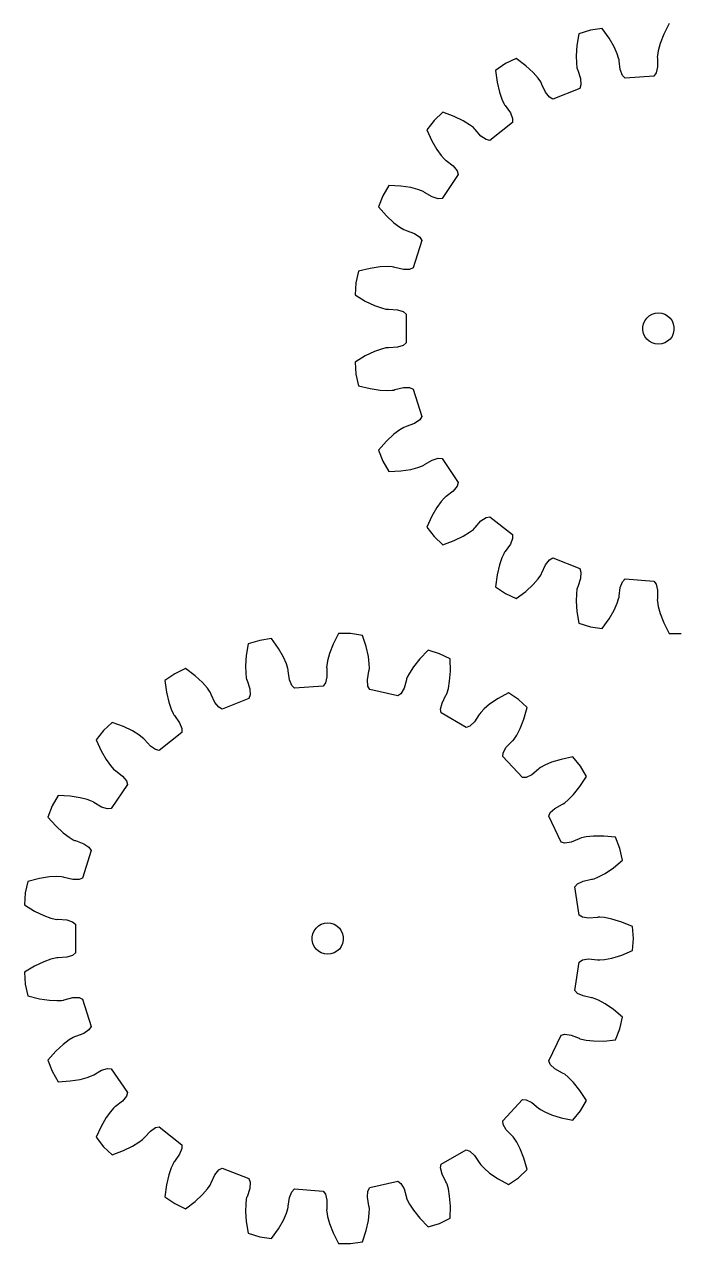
# Model space of a CAD drawing. Extents: x 0 to 185, y 0 to 234.
# Drawn here: x 0 to 62.5, y 0 to 116.7 of the extents above; entities that cross this region are included whole.
import ezdxf

# ---------------------------------------------------------------- set-up
doc = ezdxf.new("R2010")
doc.units = 0

msp = doc.modelspace()

# ---------------------------------------------------------------- linework, layer by layer
for p, q in [((61.75, 116.81), (61.23, 115.79)), ((53.09, 115.82), (52.9, 114.69)), ((54.19, 116.16), (53.09, 115.82)), ((55.32, 116.33), (54.19, 116.16)), ((55.99, 115.4), (55.32, 116.33)), ((61.23, 115.79), (60.88, 114.89)), ((52.9, 114.69), (52.83, 113.73)), ((56.47, 114.56), (55.99, 115.4)), ((56.76, 113.91), (56.47, 114.56)), ((60.88, 114.89), (60.69, 114.2)), ((47.1, 113.47), (46.06, 112.97)), ((48.01, 112.77), (47.1, 113.47)), ((52.83, 113.73), (52.85, 113.02)), ((56.9, 113.48), (56.76, 113.91)), ((56.94, 113.32), (56.9, 113.48)), ((56.94, 113.23), (56.94, 113.32)), ((57.05, 112.4), (56.94, 113.23)), ((60.61, 113.76), (60.6, 113.6)), ((60.6, 113.6), (60.61, 113.51)), ((60.69, 114.2), (60.61, 113.76)), ((60.61, 113.51), (60.63, 112.66)), ((46.06, 112.97), (45.12, 112.32)), ((45.12, 112.32), (45.26, 111.19)), ((48.71, 112.11), (48.01, 112.77)), ((49.18, 111.58), (48.71, 112.11)), ((52.85, 113.02), (52.91, 112.57)), ((52.91, 112.57), (52.95, 112.41)), ((52.95, 112.41), (52.99, 112.33)), ((52.99, 112.33), (53.24, 111.53)), ((57.27, 111.84), (57.05, 112.4)), ((60.5, 112.08), (60.27, 111.78)), ((60.63, 112.66), (60.5, 112.08)), ((45.26, 111.19), (45.48, 110.25)), ((49.44, 111.21), (49.18, 111.58)), ((49.52, 111.07), (49.44, 111.21)), ((49.55, 110.98), (49.52, 111.07)), ((49.91, 110.22), (49.55, 110.98)), ((53.29, 110.93), (53.17, 110.58)), ((53.24, 111.53), (53.29, 110.93)), ((57.53, 111.58), (57.27, 111.84)), ((60.27, 111.78), (57.53, 111.58)), ((45.48, 110.25), (45.71, 109.57)), ((50.28, 109.75), (49.91, 110.22)), ((50.61, 109.58), (50.28, 109.75)), ((53.17, 110.58), (50.61, 109.58)), ((45.71, 109.57), (45.9, 109.16)), ((45.9, 109.16), (45.98, 109.02)), ((45.98, 109.02), (46.04, 108.95)), ((46.04, 108.95), (46.53, 108.27)), ((39.24, 107.53), (38.53, 106.63)), ((40.08, 108.31), (39.24, 107.53)), ((41.15, 107.91), (40.08, 108.31)), ((42.02, 107.49), (41.15, 107.91)), ((42.63, 107.11), (42.02, 107.49)), ((46.53, 108.27), (46.74, 107.71)), ((46.74, 107.71), (46.73, 107.34)), ((38.53, 106.63), (39, 105.59)), ((42.99, 106.84), (42.63, 107.11)), ((43.11, 106.73), (42.99, 106.84)), ((43.16, 106.66), (43.11, 106.73)), ((43.72, 106.03), (43.16, 106.66)), ((46.73, 107.34), (44.58, 105.62)), ((39, 105.59), (39.49, 104.75)), ((44.21, 105.69), (43.72, 106.03)), ((44.58, 105.62), (44.21, 105.69)), ((39.49, 104.75), (39.9, 104.18)), ((39.9, 104.18), (40.2, 103.84)), ((40.2, 103.84), (40.32, 103.73)), ((40.32, 103.73), (40.4, 103.68)), ((40.4, 103.68), (41.07, 103.17)), ((41.07, 103.17), (41.44, 102.7)), ((41.54, 102.34), (39.99, 100.07)), ((41.44, 102.7), (41.54, 102.34)), ((34.9, 101.31), (34.32, 100.31)), ((36.04, 101.25), (34.9, 101.31)), ((37, 101.1), (36.04, 101.25)), ((37.68, 100.92), (37, 101.1)), ((38.11, 100.76), (37.68, 100.92)), ((38.25, 100.69), (38.11, 100.76)), ((38.32, 100.64), (38.25, 100.69)), ((39.05, 100.21), (38.32, 100.64)), ((34.32, 100.31), (33.9, 99.25)), ((33.9, 99.25), (34.66, 98.39)), ((39.62, 100.03), (39.05, 100.21)), ((39.99, 100.07), (39.62, 100.03)), ((34.66, 98.39), (35.38, 97.74)), ((35.38, 97.74), (35.94, 97.31)), ((35.94, 97.31), (36.33, 97.08)), ((36.33, 97.08), (36.48, 97.01)), ((36.48, 97.01), (36.57, 96.98)), ((36.57, 96.98), (37.35, 96.69)), ((38.04, 96.04), (37.23, 93.41)), ((37.35, 96.69), (37.85, 96.35)), ((37.85, 96.35), (38.04, 96.04)), ((34.07, 93.51), (33.11, 93.37)), ((34.78, 93.54), (34.07, 93.51)), ((35.23, 93.52), (34.78, 93.54)), ((35.39, 93.49), (35.23, 93.52)), ((35.48, 93.46), (35.39, 93.49)), ((36.3, 93.26), (35.48, 93.46)), ((37.23, 93.41), (36.89, 93.26)), ((32, 93.09), (31.75, 91.97)), ((33.11, 93.37), (32, 93.09)), ((36.89, 93.26), (36.3, 93.26)), ((31.75, 91.97), (31.66, 90.83)), ((31.66, 90.83), (32.64, 90.24)), ((32.64, 90.24), (33.52, 89.82)), ((33.52, 89.82), (34.19, 89.58)), ((34.19, 89.58), (34.62, 89.47)), ((34.62, 89.47), (34.78, 89.45)), ((34.78, 89.45), (34.87, 89.45)), ((34.87, 89.45), (35.71, 89.4)), ((35.71, 89.4), (36.28, 89.23)), ((36.28, 89.23), (36.57, 88.98)), ((36.57, 88.98), (36.57, 86.23)), ((59.59, 88.61), (59.83, 88.82)), ((59.83, 88.82), (60.1, 88.98)), ((60.1, 88.98), (60.4, 89.08)), ((60.4, 89.08), (60.71, 89.11)), ((60.71, 89.11), (61.02, 89.08)), ((61.02, 89.08), (61.32, 88.98)), ((61.32, 88.98), (61.59, 88.82)), ((61.59, 88.82), (61.82, 88.61)), ((59.22, 87.76), (59.28, 88.07)), ((59.22, 87.45), (59.22, 87.76)), ((59.28, 88.07), (59.41, 88.36)), ((59.41, 88.36), (59.59, 88.61)), ((61.82, 88.61), (62.01, 88.36)), ((62.01, 88.36), (62.13, 88.07)), ((62.13, 88.07), (62.2, 87.76)), ((62.2, 87.76), (62.2, 87.45)), ((59.28, 87.14), (59.22, 87.45)), ((59.41, 86.86), (59.28, 87.14)), ((59.59, 86.6), (59.41, 86.86)), ((59.83, 86.39), (59.59, 86.6)), ((60.1, 86.24), (59.83, 86.39)), ((61.59, 86.39), (61.32, 86.24)), ((61.82, 86.6), (61.59, 86.39)), ((62.01, 86.86), (61.82, 86.6)), ((62.13, 87.14), (62.01, 86.86)), ((62.2, 87.45), (62.13, 87.14)), ((33.52, 85.4), (32.64, 84.98)), ((34.19, 85.64), (33.52, 85.4)), ((34.62, 85.75), (34.19, 85.64)), ((34.78, 85.77), (34.62, 85.75)), ((34.87, 85.76), (34.78, 85.77)), ((35.71, 85.82), (34.87, 85.76)), ((36.28, 85.99), (35.71, 85.82)), ((36.57, 86.23), (36.28, 85.99)), ((60.4, 86.14), (60.1, 86.24)), ((60.71, 86.11), (60.4, 86.14)), ((61.02, 86.14), (60.71, 86.11)), ((61.32, 86.24), (61.02, 86.14)), ((32.64, 84.98), (31.66, 84.39)), ((31.66, 84.39), (31.75, 83.24)), ((31.75, 83.24), (32, 82.13)), ((32, 82.13), (33.11, 81.85)), ((33.11, 81.85), (34.07, 81.71)), ((35.23, 81.7), (35.39, 81.72)), ((35.39, 81.72), (35.48, 81.76)), ((35.48, 81.76), (36.3, 81.95)), ((36.3, 81.95), (36.89, 81.96)), ((36.89, 81.96), (37.23, 81.81)), ((37.23, 81.81), (38.04, 79.18)), ((34.07, 81.71), (34.78, 81.67)), ((34.78, 81.67), (35.23, 81.7)), ((36.48, 78.21), (36.33, 78.14)), ((36.57, 78.23), (36.48, 78.21)), ((37.35, 78.53), (36.57, 78.23)), ((37.85, 78.86), (37.35, 78.53)), ((38.04, 79.18), (37.85, 78.86)), ((35.38, 77.48), (34.66, 76.82)), ((35.94, 77.91), (35.38, 77.48)), ((36.33, 78.14), (35.94, 77.91)), ((34.66, 76.82), (33.9, 75.97)), ((33.9, 75.97), (34.32, 74.9)), ((34.32, 74.9), (34.9, 73.91)), ((38.32, 74.58), (39.05, 75.01)), ((39.05, 75.01), (39.62, 75.19)), ((39.62, 75.19), (39.99, 75.15)), ((39.99, 75.15), (41.54, 72.87)), ((34.9, 73.91), (36.04, 73.97)), ((36.04, 73.97), (37, 74.12)), ((37, 74.12), (37.68, 74.3)), ((37.68, 74.3), (38.11, 74.45)), ((38.11, 74.45), (38.25, 74.52)), ((38.25, 74.52), (38.32, 74.58)), ((41.44, 72.51), (41.07, 72.05)), ((41.54, 72.87), (41.44, 72.51)), ((40.2, 71.38), (39.9, 71.04)), ((40.32, 71.49), (40.2, 71.38)), ((40.4, 71.53), (40.32, 71.49)), ((41.07, 72.05), (40.4, 71.53)), ((39.49, 70.46), (39, 69.63)), ((39.9, 71.04), (39.49, 70.46)), ((39, 69.63), (38.53, 68.59)), ((43.16, 68.56), (43.72, 69.19)), ((43.72, 69.19), (44.21, 69.52)), ((44.21, 69.52), (44.58, 69.59)), ((44.58, 69.59), (46.73, 67.88)), ((38.53, 68.59), (39.24, 67.69)), ((41.15, 67.31), (42.02, 67.73)), ((42.02, 67.73), (42.63, 68.1)), ((42.63, 68.1), (42.99, 68.38)), ((42.99, 68.38), (43.11, 68.49)), ((43.11, 68.49), (43.16, 68.56)), ((46.73, 67.88), (46.74, 67.5)), ((39.24, 67.69), (40.08, 66.91)), ((40.08, 66.91), (41.15, 67.31)), ((46.53, 66.95), (46.04, 66.26)), ((46.74, 67.5), (46.53, 66.95)), ((45.71, 65.64), (45.48, 64.97)), ((45.9, 66.05), (45.71, 65.64)), ((45.98, 66.19), (45.9, 66.05)), ((46.04, 66.26), (45.98, 66.19)), ((49.91, 65), (50.28, 65.46)), ((50.28, 65.46), (50.61, 65.64)), ((50.61, 65.64), (53.17, 64.63)), ((45.48, 64.97), (45.26, 64.03)), ((49.52, 64.15), (49.55, 64.23)), ((49.55, 64.23), (49.91, 65)), ((53.17, 64.63), (53.29, 64.28)), ((53.29, 64.28), (53.24, 63.69)), ((45.26, 64.03), (45.12, 62.89)), ((48.01, 62.44), (48.71, 63.11)), ((48.71, 63.11), (49.18, 63.64)), ((49.18, 63.64), (49.44, 64.01)), ((49.44, 64.01), (49.52, 64.15)), ((53.24, 63.69), (52.99, 62.89)), ((57.05, 62.82), (57.27, 63.37)), ((57.27, 63.37), (57.53, 63.64)), ((57.53, 63.64), (60.27, 63.43)), ((60.27, 63.43), (60.5, 63.13)), ((60.5, 63.13), (60.63, 62.55)), ((45.12, 62.89), (46.06, 62.25)), ((46.06, 62.25), (47.1, 61.75)), ((47.1, 61.75), (48.01, 62.44)), ((52.85, 62.2), (52.83, 61.49)), ((52.91, 62.65), (52.85, 62.2)), ((52.95, 62.8), (52.91, 62.65)), ((52.99, 62.89), (52.95, 62.8)), ((56.9, 61.74), (56.94, 61.89)), ((56.94, 61.99), (57.05, 62.82)), ((56.94, 61.89), (56.94, 61.99)), ((60.63, 62.55), (60.61, 61.71)), ((52.83, 61.49), (52.9, 60.52)), ((56.47, 60.66), (56.76, 61.31)), ((56.76, 61.31), (56.9, 61.74)), ((60.61, 61.71), (60.6, 61.62)), ((60.6, 61.62), (60.61, 61.46)), ((60.61, 61.46), (60.69, 61.01)), ((60.69, 61.01), (60.88, 60.33)), ((52.9, 60.52), (53.09, 59.4)), ((55.32, 58.89), (55.99, 59.82)), ((55.99, 59.82), (56.47, 60.66)), ((60.88, 60.33), (61.23, 59.43)), ((30.09, 58.41), (29.57, 57.38)), ((31.23, 58.41), (30.09, 58.41)), ((32.37, 58.23), (31.23, 58.41)), ((53.09, 59.4), (54.19, 59.06)), ((54.19, 59.06), (55.32, 58.89)), ((61.23, 59.43), (61.75, 58.41)), ((61.75, 58.41), (62.9, 58.41)), ((21.43, 57.41), (21.24, 56.29)), ((22.53, 57.75), (21.43, 57.41)), ((23.66, 57.92), (22.53, 57.75)), ((24.32, 56.99), (23.66, 57.92)), ((29.57, 57.38), (29.22, 56.48)), ((32.73, 57.15), (32.37, 58.23)), ((21.24, 56.29), (21.17, 55.32)), ((24.81, 56.15), (24.32, 56.99)), ((25.09, 55.5), (24.81, 56.15)), ((29.22, 56.48), (29.03, 55.8)), ((32.94, 56.2), (32.73, 57.15)), ((33.02, 55.5), (32.94, 56.2)), ((38.65, 56.8), (37.85, 55.98)), ((39.74, 56.46), (38.65, 56.8)), ((40.77, 55.97), (39.74, 56.46)), ((15.43, 55.06), (14.4, 54.56)), ((16.34, 54.37), (15.43, 55.06)), ((21.17, 55.32), (21.19, 54.61)), ((25.24, 55.07), (25.09, 55.5)), ((25.27, 54.92), (25.24, 55.07)), ((25.27, 54.83), (25.27, 54.92)), ((28.95, 55.35), (28.94, 55.19)), ((28.94, 55.19), (28.95, 55.1)), ((29.03, 55.8), (28.95, 55.35)), ((28.95, 55.1), (28.96, 54.26)), ((32.99, 54.8), (33.02, 54.89)), ((33.03, 55.05), (33.02, 55.5)), ((33.02, 54.89), (33.03, 55.05)), ((37.25, 55.22), (36.87, 54.62)), ((37.85, 55.98), (37.25, 55.22)), ((40.8, 54.82), (40.77, 55.97)), ((14.4, 54.56), (13.45, 53.92)), ((13.45, 53.92), (13.6, 52.78)), ((17.05, 53.71), (16.34, 54.37)), ((17.52, 53.17), (17.05, 53.71)), ((21.19, 54.61), (21.25, 54.16)), ((21.25, 54.16), (21.28, 54.01)), ((21.28, 54.01), (21.32, 53.92)), ((21.32, 53.92), (21.58, 53.12)), ((25.39, 53.99), (25.27, 54.83)), ((25.6, 53.44), (25.39, 53.99)), ((28.96, 54.26), (28.83, 53.68)), ((32.86, 53.97), (32.99, 54.8)), ((32.9, 53.37), (32.86, 53.97)), ((36.59, 53.98), (36.35, 53.17)), ((36.6, 54.07), (36.59, 53.98)), ((36.66, 54.22), (36.6, 54.07)), ((36.87, 54.62), (36.66, 54.22)), ((40.6, 53.16), (40.72, 53.86)), ((40.72, 53.86), (40.8, 54.82)), ((13.6, 52.78), (13.82, 51.84)), ((17.78, 52.8), (17.52, 53.17)), ((17.86, 52.66), (17.78, 52.8)), ((17.89, 52.58), (17.86, 52.66)), ((18.24, 51.81), (17.89, 52.58)), ((21.63, 52.53), (21.5, 52.18)), ((21.58, 53.12), (21.63, 52.53)), ((25.87, 53.17), (25.6, 53.44)), ((28.61, 53.38), (25.87, 53.17)), ((28.83, 53.68), (28.61, 53.38)), ((33.07, 53.05), (32.9, 53.37)), ((35.76, 52.43), (33.07, 53.05)), ((36.06, 52.65), (35.76, 52.43)), ((36.35, 53.17), (36.06, 52.65)), ((40.36, 52.5), (40.41, 52.57)), ((40.41, 52.57), (40.47, 52.72)), ((40.47, 52.72), (40.6, 53.16)), ((46.35, 52.74), (45.35, 52.19)), ((47.3, 52.1), (46.35, 52.74)), ((13.82, 51.84), (14.05, 51.17)), ((18.61, 51.35), (18.24, 51.81)), ((21.5, 52.18), (18.94, 51.17)), ((39.85, 51.16), (39.99, 51.74)), ((39.99, 51.74), (40.36, 52.5)), ((44.55, 51.64), (44.01, 51.19)), ((45.35, 52.19), (44.55, 51.64)), ((48.14, 51.32), (47.3, 52.1)), ((14.05, 51.17), (14.24, 50.76)), ((14.24, 50.76), (14.32, 50.62)), ((14.32, 50.62), (14.38, 50.55)), ((14.38, 50.55), (14.86, 49.86)), ((18.94, 51.17), (18.61, 51.35)), ((39.92, 50.8), (39.85, 51.16)), ((42.31, 49.42), (39.92, 50.8)), ((43.56, 50.65), (43.09, 49.95)), ((43.6, 50.73), (43.56, 50.65)), ((43.7, 50.86), (43.6, 50.73)), ((44.01, 51.19), (43.7, 50.86)), ((47.47, 49.32), (47.83, 50.22)), ((47.83, 50.22), (48.14, 51.32)), ((7.58, 49.12), (6.86, 48.22)), ((8.42, 49.9), (7.58, 49.12)), ((9.49, 49.51), (8.42, 49.9)), ((10.36, 49.08), (9.49, 49.51)), ((10.97, 48.71), (10.36, 49.08)), ((14.86, 49.86), (15.08, 49.31)), ((15.08, 49.31), (15.07, 48.93)), ((42.66, 49.55), (42.31, 49.42)), ((43.09, 49.95), (42.66, 49.55)), ((47.14, 48.69), (47.47, 49.32)), ((6.86, 48.22), (7.34, 47.18)), ((11.32, 48.43), (10.97, 48.71)), ((11.44, 48.32), (11.32, 48.43)), ((11.5, 48.25), (11.44, 48.32)), ((12.06, 47.62), (11.5, 48.25)), ((15.07, 48.93), (12.92, 47.22)), ((46.14, 47.52), (46.73, 48.12)), ((46.73, 48.12), (46.8, 48.18)), ((46.8, 48.18), (46.9, 48.31)), ((46.9, 48.31), (47.14, 48.69)), ((7.34, 47.18), (7.82, 46.35)), ((12.55, 47.29), (12.06, 47.62)), ((12.92, 47.22), (12.55, 47.29)), ((45.8, 46.63), (45.85, 47)), ((45.85, 47), (46.14, 47.52)), ((7.82, 46.35), (8.24, 45.77)), ((8.24, 45.77), (8.54, 45.43)), ((47.68, 44.61), (45.8, 46.63)), ((49.43, 45.58), (49.3, 45.49)), ((49.83, 45.8), (49.43, 45.58)), ((50.48, 46.08), (49.83, 45.8)), ((51.4, 46.36), (50.48, 46.08)), ((52.52, 46.6), (51.4, 46.36)), ((53.24, 45.7), (52.52, 46.6)), ((53.81, 44.71), (53.24, 45.7)), ((8.54, 45.43), (8.66, 45.32)), ((8.66, 45.32), (8.74, 45.28)), ((8.74, 45.28), (9.4, 44.76)), ((9.4, 44.76), (9.77, 44.3)), ((48.05, 44.63), (47.68, 44.61)), ((48.58, 44.89), (48.05, 44.63)), ((49.23, 45.42), (48.58, 44.89)), ((49.3, 45.49), (49.23, 45.42)), ((53.19, 43.75), (53.81, 44.71)), ((9.87, 43.94), (8.32, 41.67)), ((9.77, 44.3), (9.87, 43.94)), ((52.58, 42.99), (53.19, 43.75)), ((3.23, 42.9), (2.66, 41.91)), ((4.37, 42.84), (3.23, 42.9)), ((5.33, 42.69), (4.37, 42.84)), ((6.02, 42.51), (5.33, 42.69)), ((6.44, 42.36), (6.02, 42.51)), ((6.59, 42.29), (6.44, 42.36)), ((6.66, 42.23), (6.59, 42.29)), ((7.38, 41.8), (6.66, 42.23)), ((50.78, 41.66), (51.52, 42.07)), ((51.52, 42.07), (51.6, 42.11)), ((51.6, 42.11), (51.74, 42.2)), ((51.74, 42.2), (52.08, 42.49)), ((52.08, 42.49), (52.58, 42.99)), ((2.66, 41.91), (2.24, 40.84)), ((7.95, 41.62), (7.38, 41.8)), ((8.32, 41.67), (7.95, 41.62)), ((50.2, 40.92), (50.35, 41.26)), ((51.39, 38.44), (50.2, 40.92)), ((50.35, 41.26), (50.78, 41.66)), ((2.24, 40.84), (3, 39.99)), ((3, 39.99), (3.71, 39.33)), ((3.71, 39.33), (4.28, 38.9)), ((4.28, 38.9), (4.67, 38.67)), ((4.67, 38.67), (4.81, 38.6)), ((4.81, 38.6), (4.9, 38.58)), ((4.9, 38.58), (5.69, 38.28)), ((53.12, 38.75), (52.34, 38.43)), ((53.2, 38.79), (53.12, 38.75)), ((53.35, 38.84), (53.2, 38.79)), ((53.79, 38.93), (53.35, 38.84)), ((54.5, 39.01), (53.79, 38.93)), ((55.47, 39.01), (54.5, 39.01)), ((56.61, 38.9), (55.47, 39.01)), ((57.03, 37.83), (56.61, 38.9)), ((6.38, 37.63), (5.57, 35)), ((5.69, 38.28), (6.18, 37.95)), ((6.18, 37.95), (6.38, 37.63)), ((51.75, 38.34), (51.39, 38.44)), ((52.34, 38.43), (51.75, 38.34)), ((57.28, 36.72), (57.03, 37.83)), ((56.4, 35.98), (57.28, 36.72)), ((2.41, 35.1), (1.45, 34.96)), ((3.12, 35.14), (2.41, 35.1)), ((3.57, 35.11), (3.12, 35.14)), ((3.73, 35.09), (3.57, 35.11)), ((3.81, 35.06), (3.73, 35.09)), ((4.63, 34.86), (3.81, 35.06)), ((54.56, 34.93), (54.97, 35.11)), ((54.97, 35.11), (55.6, 35.44)), ((55.6, 35.44), (56.4, 35.98)), ((0.34, 34.68), (0.09, 33.57)), ((1.45, 34.96), (0.34, 34.68)), ((5.23, 34.86), (4.63, 34.86)), ((5.57, 35), (5.23, 34.86)), ((52.71, 34.16), (52.95, 34.44)), ((53.12, 31.44), (52.71, 34.16)), ((52.95, 34.44), (53.49, 34.7)), ((53.49, 34.7), (54.31, 34.88)), ((54.31, 34.88), (54.4, 34.88)), ((54.4, 34.88), (54.56, 34.93)), ((0.09, 33.57), (0, 32.42)), ((0, 32.42), (0.98, 31.83)), ((0.98, 31.83), (1.85, 31.41)), ((1.85, 31.41), (2.52, 31.17)), ((2.52, 31.17), (2.96, 31.06)), ((2.96, 31.06), (3.12, 31.04)), ((3.12, 31.04), (3.21, 31.05)), ((3.21, 31.05), (4.05, 31)), ((4.05, 31), (4.62, 30.82)), ((4.62, 30.82), (4.9, 30.58)), ((4.9, 30.58), (4.9, 27.83)), ((27.93, 30.21), (28.16, 30.42)), ((28.16, 30.42), (28.43, 30.57)), ((28.43, 30.57), (28.73, 30.67)), ((28.73, 30.67), (29.04, 30.7)), ((29.04, 30.7), (29.35, 30.67)), ((29.35, 30.67), (29.65, 30.57)), ((29.65, 30.57), (29.92, 30.42)), ((29.92, 30.42), (30.16, 30.21)), ((53.44, 31.24), (53.12, 31.44)), ((54.02, 31.16), (53.44, 31.24)), ((54.86, 31.23), (54.02, 31.16)), ((54.95, 31.25), (54.86, 31.23)), ((55.11, 31.25), (54.95, 31.25)), ((55.56, 31.21), (55.11, 31.25)), ((56.26, 31.07), (55.56, 31.21)), ((57.19, 30.79), (56.26, 31.07)), ((58.24, 30.35), (57.19, 30.79)), ((27.55, 29.36), (27.62, 29.67)), ((27.55, 29.05), (27.55, 29.36)), ((27.62, 29.67), (27.74, 29.95)), ((27.74, 29.95), (27.93, 30.21)), ((30.16, 30.21), (30.34, 29.95)), ((30.34, 29.95), (30.47, 29.67)), ((30.47, 29.67), (30.53, 29.36)), ((30.53, 29.36), (30.53, 29.05)), ((58.33, 29.2), (58.24, 30.35)), ((58.24, 28.06), (58.33, 29.2)), ((27.62, 28.74), (27.55, 29.05)), ((27.74, 28.45), (27.62, 28.74)), ((27.93, 28.2), (27.74, 28.45)), ((28.16, 27.99), (27.93, 28.2)), ((30.16, 28.2), (29.92, 27.99)), ((30.34, 28.45), (30.16, 28.2)), ((30.47, 28.74), (30.34, 28.45)), ((30.53, 29.05), (30.47, 28.74)), ((57.19, 27.62), (58.24, 28.06)), ((1.85, 26.99), (0.98, 26.57)), ((2.52, 27.23), (1.85, 26.99)), ((2.96, 27.34), (2.52, 27.23)), ((3.12, 27.36), (2.96, 27.34)), ((3.21, 27.36), (3.12, 27.36)), ((4.05, 27.41), (3.21, 27.36)), ((4.62, 27.58), (4.05, 27.41)), ((4.9, 27.83), (4.62, 27.58)), ((28.43, 27.83), (28.16, 27.99)), ((28.73, 27.74), (28.43, 27.83)), ((29.04, 27.7), (28.73, 27.74)), ((29.35, 27.74), (29.04, 27.7)), ((29.65, 27.83), (29.35, 27.74)), ((29.92, 27.99), (29.65, 27.83)), ((52.71, 24.24), (53.12, 26.96)), ((53.12, 26.96), (53.44, 27.16)), ((53.44, 27.16), (54.02, 27.25)), ((54.02, 27.25), (54.86, 27.18)), ((54.86, 27.18), (54.95, 27.16)), ((54.95, 27.16), (55.11, 27.16)), ((55.11, 27.16), (55.56, 27.2)), ((55.56, 27.2), (56.26, 27.34)), ((56.26, 27.34), (57.19, 27.62)), ((0.98, 26.57), (0, 25.98)), ((0, 25.98), (0.09, 24.84)), ((0.09, 24.84), (0.34, 23.72)), ((0.34, 23.72), (1.45, 23.44)), ((1.45, 23.44), (2.41, 23.3)), ((3.73, 23.32), (3.81, 23.35)), ((3.81, 23.35), (4.63, 23.55)), ((4.63, 23.55), (5.23, 23.55)), ((5.23, 23.55), (5.57, 23.4)), ((5.57, 23.4), (6.38, 20.77)), ((52.95, 23.96), (52.71, 24.24)), ((53.49, 23.71), (52.95, 23.96)), ((54.31, 23.53), (53.49, 23.71)), ((54.4, 23.52), (54.31, 23.53)), ((54.56, 23.47), (54.4, 23.52)), ((54.97, 23.3), (54.56, 23.47)), ((2.41, 23.3), (3.12, 23.27)), ((3.12, 23.27), (3.57, 23.29)), ((3.57, 23.29), (3.73, 23.32)), ((55.6, 22.96), (54.97, 23.3)), ((56.4, 22.42), (55.6, 22.96)), ((57.28, 21.69), (56.4, 22.42)), ((57.03, 20.57), (57.28, 21.69)), ((5.69, 20.12), (4.9, 19.83)), ((6.18, 20.46), (5.69, 20.12)), ((6.38, 20.77), (6.18, 20.46)), ((50.2, 17.49), (51.39, 19.97)), ((51.39, 19.97), (51.75, 20.06)), ((51.75, 20.06), (52.34, 19.97)), ((52.34, 19.97), (53.12, 19.66)), ((56.61, 19.5), (57.03, 20.57)), ((3.71, 19.07), (3, 18.42)), ((4.28, 19.5), (3.71, 19.07)), ((4.67, 19.74), (4.28, 19.5)), ((4.81, 19.8), (4.67, 19.74)), ((4.9, 19.83), (4.81, 19.8)), ((53.12, 19.66), (53.2, 19.61)), ((53.2, 19.61), (53.35, 19.56)), ((53.35, 19.56), (53.79, 19.47)), ((53.79, 19.47), (54.5, 19.4)), ((54.5, 19.4), (55.47, 19.39)), ((55.47, 19.39), (56.61, 19.5)), ((3, 18.42), (2.24, 17.56)), ((2.24, 17.56), (2.66, 16.5)), ((2.66, 16.5), (3.23, 15.5)), ((6.66, 16.17), (7.38, 16.6)), ((7.38, 16.6), (7.95, 16.78)), ((7.95, 16.78), (8.32, 16.74)), ((8.32, 16.74), (9.87, 14.47)), ((50.35, 17.15), (50.2, 17.49)), ((50.78, 16.74), (50.35, 17.15)), ((51.52, 16.33), (50.78, 16.74)), ((3.23, 15.5), (4.37, 15.57)), ((4.37, 15.57), (5.33, 15.71)), ((5.33, 15.71), (6.02, 15.89)), ((6.02, 15.89), (6.44, 16.05)), ((6.44, 16.05), (6.59, 16.12)), ((6.59, 16.12), (6.66, 16.17)), ((51.6, 16.3), (51.52, 16.33)), ((51.74, 16.21), (51.6, 16.3)), ((52.08, 15.92), (51.74, 16.21)), ((52.58, 15.41), (52.08, 15.92)), ((53.19, 14.66), (52.58, 15.41)), ((9.77, 14.11), (9.4, 13.64)), ((9.87, 14.47), (9.77, 14.11)), ((53.81, 13.7), (53.19, 14.66)), ((8.54, 12.97), (8.24, 12.63)), ((8.66, 13.08), (8.54, 12.97)), ((8.74, 13.13), (8.66, 13.08)), ((9.4, 13.64), (8.74, 13.13)), ((45.8, 11.77), (47.68, 13.79)), ((47.68, 13.79), (48.05, 13.78)), ((48.05, 13.78), (48.58, 13.52)), ((48.58, 13.52), (49.23, 12.98)), ((49.23, 12.98), (49.3, 12.92)), ((49.3, 12.92), (49.43, 12.83)), ((53.24, 12.71), (53.81, 13.7)), ((7.82, 12.06), (7.34, 11.22)), ((8.24, 12.63), (7.82, 12.06)), ((45.85, 11.4), (45.8, 11.77)), ((49.43, 12.83), (49.83, 12.61)), ((49.83, 12.61), (50.48, 12.33)), ((50.48, 12.33), (51.4, 12.04)), ((51.4, 12.04), (52.52, 11.81)), ((52.52, 11.81), (53.24, 12.71)), ((7.34, 11.22), (6.86, 10.18)), ((11.5, 10.16), (12.06, 10.78)), ((12.06, 10.78), (12.55, 11.12)), ((12.55, 11.12), (12.92, 11.19)), ((12.92, 11.19), (15.07, 9.47)), ((46.14, 10.89), (45.85, 11.4)), ((46.73, 10.28), (46.14, 10.89)), ((6.86, 10.18), (7.58, 9.28)), ((10.36, 9.32), (10.97, 9.7)), ((10.97, 9.7), (11.32, 9.97)), ((11.32, 9.97), (11.44, 10.08)), ((11.44, 10.08), (11.5, 10.16)), ((15.07, 9.47), (15.08, 9.1)), ((46.8, 10.22), (46.73, 10.28)), ((46.9, 10.1), (46.8, 10.22)), ((47.14, 9.72), (46.9, 10.1)), ((47.47, 9.09), (47.14, 9.72)), ((7.58, 9.28), (8.42, 8.5)), ((8.42, 8.5), (9.49, 8.9)), ((9.49, 8.9), (10.36, 9.32)), ((14.86, 8.55), (14.38, 7.86)), ((15.08, 9.1), (14.86, 8.55)), ((39.92, 7.61), (42.31, 8.98)), ((42.31, 8.98), (42.66, 8.86)), ((42.66, 8.86), (43.09, 8.45)), ((43.09, 8.45), (43.56, 7.75)), ((47.83, 8.19), (47.47, 9.09)), ((48.14, 7.09), (47.83, 8.19)), ((14.05, 7.24), (13.82, 6.57)), ((14.24, 7.65), (14.05, 7.24)), ((14.32, 7.79), (14.24, 7.65)), ((14.38, 7.86), (14.32, 7.79)), ((18.24, 6.59), (18.61, 7.06)), ((18.61, 7.06), (18.94, 7.23)), ((18.94, 7.23), (21.5, 6.23)), ((39.85, 7.24), (39.92, 7.61)), ((39.99, 6.66), (39.85, 7.24)), ((43.56, 7.75), (43.6, 7.67)), ((43.6, 7.67), (43.7, 7.54)), ((43.7, 7.54), (44.01, 7.22)), ((44.01, 7.22), (44.55, 6.76)), ((47.3, 6.31), (48.14, 7.09)), ((13.82, 6.57), (13.6, 5.62)), ((17.89, 5.83), (18.24, 6.59)), ((21.5, 6.23), (21.63, 5.88)), ((21.63, 5.88), (21.58, 5.28)), ((33.07, 5.36), (35.76, 5.97)), ((35.76, 5.97), (36.06, 5.75)), ((40.36, 5.91), (39.99, 6.66)), ((40.41, 5.83), (40.36, 5.91)), ((44.55, 6.76), (45.35, 6.21)), ((45.35, 6.21), (46.35, 5.66)), ((46.35, 5.66), (47.3, 6.31)), ((13.6, 5.62), (13.45, 4.49)), ((16.34, 4.04), (17.05, 4.7)), ((17.05, 4.7), (17.52, 5.23)), ((17.52, 5.23), (17.78, 5.6)), ((17.78, 5.6), (17.86, 5.74)), ((17.86, 5.74), (17.89, 5.83)), ((21.58, 5.28), (21.32, 4.48)), ((25.39, 4.41), (25.6, 4.97)), ((25.6, 4.97), (25.87, 5.23)), ((25.87, 5.23), (28.61, 5.03)), ((28.61, 5.03), (28.83, 4.73)), ((28.83, 4.73), (28.96, 4.15)), ((32.86, 4.44), (32.9, 5.03)), ((32.9, 5.03), (33.07, 5.36)), ((36.06, 5.75), (36.35, 5.24)), ((36.35, 5.24), (36.59, 4.43)), ((40.47, 5.68), (40.41, 5.83)), ((40.6, 5.25), (40.47, 5.68)), ((40.72, 4.55), (40.6, 5.25)), ((13.45, 4.49), (14.4, 3.84)), ((14.4, 3.84), (15.43, 3.34)), ((15.43, 3.34), (16.34, 4.04)), ((21.19, 3.79), (21.17, 3.08)), ((21.25, 4.24), (21.19, 3.79)), ((21.28, 4.4), (21.25, 4.24)), ((21.32, 4.48), (21.28, 4.4)), ((25.27, 3.58), (25.39, 4.41)), ((25.27, 3.49), (25.27, 3.58)), ((28.96, 4.15), (28.95, 3.3)), ((32.99, 3.61), (32.86, 4.44)), ((33.02, 3.52), (32.99, 3.61)), ((33.03, 3.36), (33.02, 3.52)), ((36.59, 4.43), (36.6, 4.34)), ((36.6, 4.34), (36.66, 4.19)), ((36.66, 4.19), (36.87, 3.78)), ((36.87, 3.78), (37.25, 3.19)), ((40.8, 3.58), (40.72, 4.55)), ((40.77, 2.44), (40.8, 3.58)), ((21.17, 3.08), (21.24, 2.12)), ((24.81, 2.25), (25.09, 2.9)), ((25.09, 2.9), (25.24, 3.33)), ((25.24, 3.33), (25.27, 3.49)), ((28.95, 3.3), (28.94, 3.21)), ((28.94, 3.21), (28.95, 3.05)), ((28.95, 3.05), (29.03, 2.61)), ((29.03, 2.61), (29.22, 1.92)), ((32.94, 2.2), (33.02, 2.91)), ((33.02, 2.91), (33.03, 3.36)), ((37.25, 3.19), (37.85, 2.43)), ((37.85, 2.43), (38.65, 1.6)), ((39.74, 1.94), (40.77, 2.44)), ((21.24, 2.12), (21.43, 0.99)), ((23.66, 0.48), (24.32, 1.41)), ((24.32, 1.41), (24.81, 2.25)), ((29.22, 1.92), (29.57, 1.02)), ((32.37, 0.17), (32.73, 1.26)), ((32.73, 1.26), (32.94, 2.2)), ((38.65, 1.6), (39.74, 1.94)), ((21.43, 0.99), (22.53, 0.65)), ((22.53, 0.65), (23.66, 0.48)), ((29.57, 1.02), (30.09, 0)), ((30.09, 0), (31.23, 0)), ((31.23, 0), (32.37, 0.17))]:
    msp.add_line(p, q)

doc.saveas('drawing.dxf')
